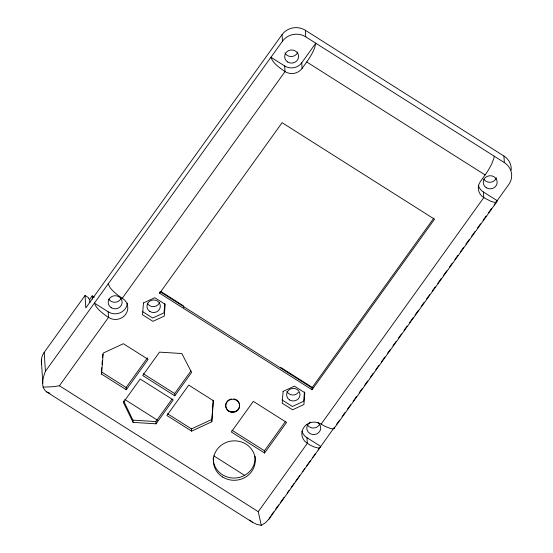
<?xml version="1.0" encoding="UTF-8"?>
<svg xmlns="http://www.w3.org/2000/svg" width="553" height="553" viewBox="0 0 553 553"><rect width="100%" height="100%" fill="white"/><g stroke="black" fill="none" stroke-linecap="round" stroke-linejoin="round"><path stroke-width="0.83" d="M164.766 303.535L164.041 312.818L152.725 318.044L142.335 311.47M304.426 391.973L303.701 401.257L292.385 406.483L281.995 399.902M101.482 371.028L101.752 367.662M102.015 364.289L102.284 360.922M102.554 357.556L102.823 354.19M101.558 374.111L103.231 353.07L123.374 343.724L148.086 359.367L126.264 389.754L101.558 374.111L101.462 372.611M211.764 421.794L213.437 400.752L188.732 385.109L166.909 415.497L191.614 431.14L211.764 421.794L213.161 400.192M494.182 156.181L493.96 158.082L491.707 163.978A16.549 3.401 -57.7 0 1 485.133 174.942L480.412 181.495A12.29 11.572 -3.6 0 0 483.661 197.545L490.615 201.202L493.4 202.108L495.509 202.322L496.794 201.831L497.175 200.663L483.308 191.905A12.29 11.572 -3.6 0 1 478.324 185.276M511.221 170.193A16.756 15.774 -3.6 0 0 503.928 156.036L305.339 30.277A16.756 15.774 -3.6 0 0 282.065 34.625L282.479 41.199L45.415 371.319C43.003 377.602 40.086 387.252 46.694 391.953L252.451 522.246L256.813 524.417L261.279 525.35L265.336 522.834L268.903 519.184L334.012 427.87M320.332 447.564L319.046 448.054C313.779 447.564 308.913 444.702 304.91 441.377A12.27 11.551 -3.6 0 1 304.855 426.135A12.27 11.551 -3.6 0 1 320.885 423.978L324.666 426.19L330.729 428.623L332.844 428.845L334.13 428.354L334.503 427.186M268.903 519.184L270.915 515.928M41.62 364.185A16.756 15.774 -3.6 0 1 44.219 352.337L85.038 295.496L88.501 297.694L88.563 298.634L89.717 299.36L89.925 302.636M89.717 299.36L92.227 295.862L94.39 297.238M282.065 34.625L85.819 307.903L85.038 295.496M43.023 387.148L53.447 386.685L59.427 385.766L108.499 317.429L108.146 311.795L94.404 303.092L96.422 307.081L98.69 309.632A16.514 4.41 35.7 0 0 108.499 317.429L111.471 318.839A12.29 11.572 -3.6 0 0 125.676 314.318A12.29 11.572 -3.6 0 0 124.819 300.258L122.296 298.226A16.514 4.41 35.7 0 1 112.48 290.429L110.22 287.871L108.201 283.883M122.296 298.226L285.03 71.6L284.677 65.966L270.942 57.263C273.223 63.782 279.687 67.729 285.03 71.6A12.29 11.572 -3.6 0 0 302.097 68.42L306.728 61.971A16.549 3.401 -57.7 0 0 313.309 51.014L314.719 47.779L315.791 43.217L301.744 62.779L302.097 68.42M159.644 293.228L282.099 122.704L434.506 219.216L312.051 389.741L159.644 293.228L159.568 291.977M126.264 389.754L126.125 387.515L147.451 357.819M174.803 395.844L191.601 372.452L181.833 353.54L159.499 352.13L142.702 375.522L174.803 395.844L174.658 393.598L190.965 370.897M156.05 423.826L173.213 399.93L140.192 379.019L123.395 402.411L133.079 422.368L156.05 423.826L155.911 421.58L172.094 399.045M264.59 453.025L286.565 422.423L253.315 401.36L231.334 431.969L264.59 453.025L264.445 450.771L285.424 421.559M312.051 389.741L311.933 387.86L433.884 218.034M261.279 525.35L258.258 511.677L307.316 443.354L306.977 437.7A12.27 11.551 -3.6 0 1 301.91 431.133M321.134 424.116L483.792 197.608L483.433 191.967M271.717 514.622L273.714 511.836M275.719 509.05L278.719 504.875M280.219 502.788L284.214 497.216M287.214 493.041L289.212 490.255M291.217 487.47L294.217 483.294M295.717 481.207L299.712 475.635M302.712 471.46L304.71 468.674M306.715 465.889L310.212 461.015M312.715 457.531L315.21 454.054M318.21 449.879L320.208 447.094M336.521 424.379L339.542 420.176M342.058 416.665L345.079 412.462M347.602 408.95L350.623 404.748M353.139 401.236L356.664 396.328M359.18 392.824L362.201 388.614M364.724 385.109L367.745 380.899M370.261 377.395L373.282 373.185M375.805 369.68L378.826 365.471M381.342 361.966L384.867 357.058M387.383 353.547L390.404 349.344M392.927 345.832L395.948 341.63M398.464 338.118L401.485 333.915M404.001 330.404L407.029 326.201M409.545 322.689L413.07 317.781M415.082 314.975L418.607 310.067M421.13 306.562L424.151 302.353M426.667 298.848L429.688 294.638M432.204 291.134L435.225 286.924M437.748 283.419L441.273 278.512M443.285 275.705L446.81 270.797M449.326 267.293L452.354 263.083M454.87 259.578L457.891 255.368M460.407 251.864L463.428 247.654M465.951 244.149L469.476 239.235M471.488 236.435L475.013 231.52M477.529 228.016L480.55 223.806M483.073 220.301L486.094 216.092M488.61 212.587L491.631 208.377M494.154 204.873L508.781 184.502A16.756 15.774 -3.6 0 0 504.343 162.61L503.928 156.036M334.13 428.354L496.794 201.831M167.49 413.706L191.476 428.893L211.619 419.547M123.623 400.932L132.934 420.121L155.911 421.58M46.694 391.953L49.853 393.211M108.146 311.795L111.118 313.219A12.29 11.572 -3.6 0 0 127.411 303.03M282.479 41.199A16.756 15.774 -3.6 0 1 305.754 36.857L504.343 162.61M306.728 61.971L485.133 174.942M160.647 291.383L183.637 305.94L183.741 307.592M280.62 367.358L312.95 387.826M160.252 291.811L311.933 387.86M306.977 437.7L320.712 446.395M143.289 373.738L174.658 393.598M231.914 430.172L264.445 450.771M101.413 371.865L126.125 387.515M124.757 399.473L157.598 420.266M213.783 455.845L244.433 475.255M59.427 385.766L258.258 511.677M249.776 520.062L252.451 522.246M305.339 30.277L305.754 36.857M191.476 428.893L191.614 431.14M132.934 420.121L133.079 422.368M92.227 295.862L92.434 299.138M44.219 352.337L45.415 371.319M41.364 360.072L42.809 383.167M496.394 177.824A6.982 6.574 -3.6 0 1 490.504 182.248A6.982 6.574 -3.6 0 1 483.806 179.117M297.797 52.072A6.982 6.574 -3.6 0 1 291.611 56.517A6.982 6.574 -3.6 0 1 284.919 52.86M301.744 62.779A12.29 11.572 -3.6 0 1 284.677 65.966M121.114 298.337A6.982 6.574 -3.6 0 1 115.148 302.249A6.982 6.574 -3.6 0 1 108.747 299.097M317.678 422.554A6.982 6.574 -3.6 0 1 318.756 432.564A6.982 6.574 -3.6 0 1 308.09 431.9A6.982 6.574 -3.6 0 1 310.717 422.119M238.937 402.501A6.982 6.574 -3.6 0 1 235.689 411.308A6.982 6.574 -3.6 0 1 226.364 408.314A6.982 6.574 -3.6 0 1 229.613 399.508M230.172 399.28A6.982 6.574 -3.6 0 1 231.341 398.955M233.767 398.907A6.982 6.574 -3.6 0 1 238.647 402.003M319.703 424.089A6.982 6.574 -3.6 0 1 313.433 428.015A6.982 6.574 -3.6 0 1 307.053 424.345M159.603 302.353A6.705 6.311 -3.6 0 1 153.658 306.618A6.705 6.311 -3.6 0 1 147.243 303.106M298.475 392.264A6.705 6.311 -3.6 0 1 286.903 391.545M237.755 410.319A8.938 8.413 -3.6 0 1 228.168 410.907M255.009 456.17A20.945 19.721 -3.6 0 1 234.914 478.027A20.945 19.721 -3.6 0 1 213.237 457.87M143.462 302.947L142.543 314.754L152.932 321.334L164.248 316.109L165.167 304.295L154.778 297.714L143.462 302.947M283.122 391.386L282.203 403.192L292.592 409.773L303.908 404.547L304.827 392.734L294.438 386.153L283.122 391.386M287.698 61.998A6.982 6.574 -3.6 0 0 298.585 56.966A6.982 6.574 -3.6 0 0 288.583 50.634A6.982 6.574 -3.6 0 0 287.698 61.998M486.287 187.75A6.982 6.574 -3.6 0 0 497.175 182.718A6.982 6.574 -3.6 0 0 487.179 176.386A6.982 6.574 -3.6 0 0 486.287 187.75M111.236 307.731A6.982 6.574 -3.6 0 0 122.123 302.698A6.982 6.574 -3.6 0 0 112.121 296.367A6.982 6.574 -3.6 0 0 111.236 307.731M228.748 411.245A6.982 6.574 -3.6 0 0 239.636 406.213A6.982 6.574 -3.6 0 0 229.633 399.881A6.982 6.574 -3.6 0 0 228.748 411.245M222.541 476.963A20.945 19.721 -3.6 0 0 255.196 461.866A20.945 19.721 -3.6 0 0 225.202 442.87A20.945 19.721 -3.6 0 0 222.541 476.963M149.877 311.484A6.705 6.311 -3.6 0 0 160.329 306.652A6.705 6.311 -3.6 0 0 150.734 300.576A6.705 6.311 -3.6 0 0 149.877 311.484M289.537 399.923A6.705 6.311 -3.6 0 0 299.989 395.091A6.705 6.311 -3.6 0 0 290.394 389.015A6.705 6.311 -3.6 0 0 289.537 399.923"/></g></svg>
